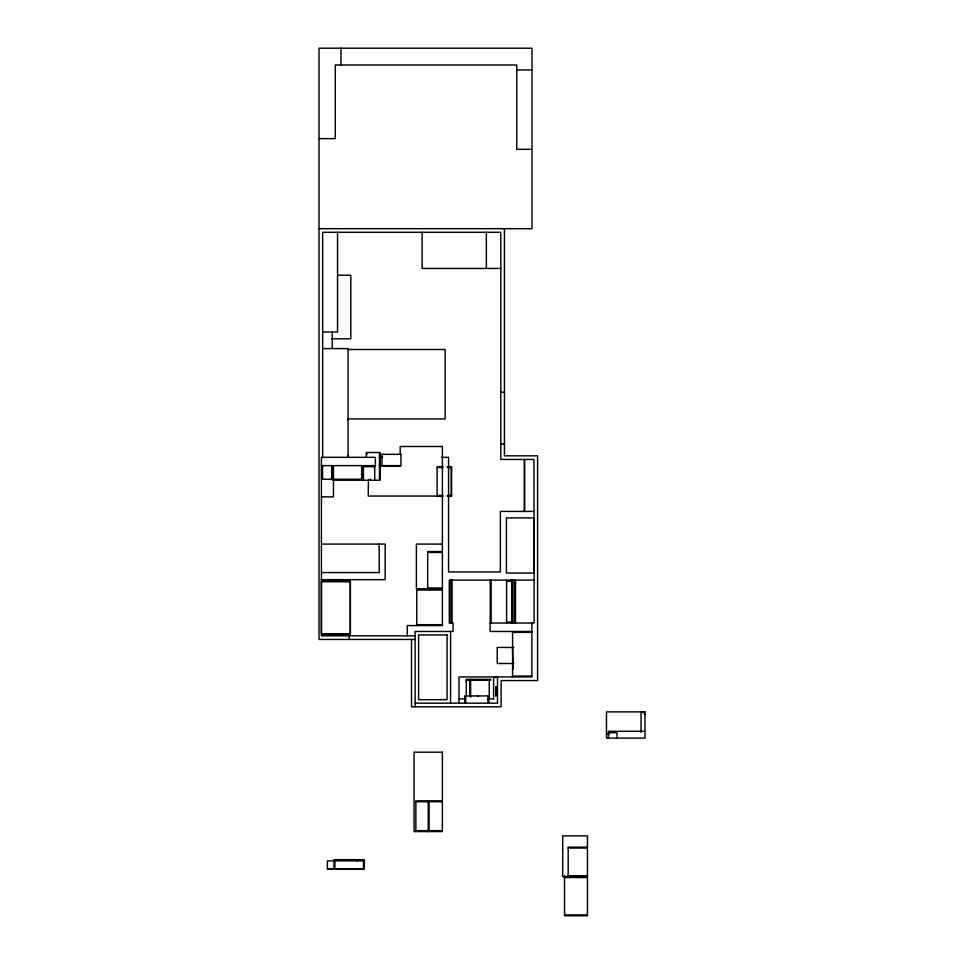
<?xml version="1.0" encoding="UTF-8"?>
<svg xmlns="http://www.w3.org/2000/svg" width="964" height="964" viewBox="0 0 964 964"><rect width="100%" height="100%" fill="white"/><g stroke="black" fill="none" stroke-linecap="round" stroke-linejoin="round"><path stroke-width="1.45" d="M516.8 69.926L531.995 69.926M319.012 138.635L335.279 138.635L335.279 64.998L516.8 64.998L516.8 149.3L531.995 149.3M319.012 228.685L531.995 228.685L531.995 48.2L319.012 48.2L319.012 639.445L415.123 639.445M500.822 268.45L422.136 268.45L422.136 232.3M337.46 275.222L350.8 275.222L350.8 338.786L331.532 338.786M322.627 332.014L337.545 332.014L337.545 232.3M322.627 348.582L348.088 348.582L348.088 457.334M348.088 349.486L445.163 349.486L445.163 418.894L348.088 418.894M500.822 392.312L504.437 392.312M347.486 420.28L348.088 420.28M500.822 443.982L504.437 443.982M347.486 455.526L348.088 455.526M347.486 456.43L348.088 456.43M379.334 457.334L382.6 457.334M441.367 457.334L448.561 457.334L448.561 571.965L500.376 571.965L500.376 511.414L533.972 511.414M321.41 465.624L375.382 465.624L375.382 457.334L321.41 457.334L321.422 635.83L415.123 635.83M379.334 465.624L400.205 465.624M363.44 466.672L374.731 466.672M442.982 466.672L437.114 466.672L437.114 496.352L442.982 496.352M447.236 466.672L451.574 466.672L451.574 496.352L447.236 496.352M437.114 467.576L442.982 467.576M447.296 467.576L451.574 467.576M362.536 479.253L321.651 479.253L321.651 465.624M332.556 480.229L380.153 480.229L380.153 452.514L366.32 452.514L366.32 457.334M437.114 495.448L442.982 495.448M447.296 495.448L451.574 495.448M442.548 496.05L368.26 496.05L368.405 480.084M321.41 496.894L333.46 496.894L333.46 465.624M321.422 544.094L385.142 544.094L385.142 579.653L321.337 579.653M442.392 544.094L416.388 544.094L416.388 588.908L442.38 588.908M442.38 551.529L427.679 551.529L427.679 588.908M427.679 552.432L442.38 552.432M321.422 572.568L379.274 572.568L379.129 544.094M534.116 580.099L449.308 580.099L449.308 623.033L453.08 623.033L453.08 631.468L415.123 631.468L415.123 706.781M321.422 580.858L350.342 580.858L350.342 634.625L321.422 634.625M509.016 580.702L510.546 581.003M506.486 581.003L510.932 581.003M427.679 588.004L442.38 588.004M442.38 589.149L416.761 589.149L416.761 625.588M416.761 590.052L442.38 590.052M506.486 622.129L510.812 622.129L510.812 623.033M416.761 624.684L442.38 624.684M531.863 631.468L490.134 631.468L490.134 623.033L534.116 623.033L533.972 459.442L500.822 459.442L500.822 232.3L322.627 232.3L322.627 457.334M512.571 632.372L531.863 632.372M512.571 647.121L513.173 668.956L512.571 668.956M513.788 647.447L497.219 647.447L497.219 663.497L513.788 663.497M512.571 676.053L531.863 676.053M497.508 677.463L493.592 677.463L493.592 699.201M466.178 679.367L490.809 679.367M466.178 680.271L490.809 680.271M496.002 690.14L497.508 690.14M496.002 692.212L497.508 692.212M459.009 698.9L465.022 698.9M487.579 698.9L493.592 698.9M415.123 703.166L497.508 703.166L497.508 676.957M644.988 712.312L641.072 712.396L641.072 732.411M644.085 714.3L644.988 714.3M644.988 731.278L608.477 731.278L608.477 738.099M608.477 732.676L616.972 732.676L616.972 738.099M606.477 733.833L609.489 733.833M442.38 800.831L415.87 800.831L415.87 831.558M415.87 801.735L442.38 801.735M415.87 830.655L442.38 830.655M587.462 847.139L568.182 847.139L568.182 876.65M568.182 848.043L587.462 848.043M364.368 860.876L327.411 860.876L327.411 869.311L364.368 869.311L364.368 859.671L333.954 859.671L333.954 868.709M327.411 868.709L364.368 868.709M568.182 875.746L587.462 875.746M587.462 876.65L562.711 876.65L562.711 835.86L587.462 835.86L587.45 915.8L564.555 915.8L564.518 875.746M564.518 877.553L587.45 877.553M564.494 914.896L587.45 914.896M366.32 453.116L367.127 454.369M531.863 623.033L531.863 676.957L459.009 676.957L459.009 703.166M524.633 459.442L524.633 511.414M524.332 459.442L524.332 511.414M515.499 580.099L515.499 623.033M514.595 580.099L514.595 623.033M512.884 580.099L512.884 623.033M512.571 631.468L512.571 676.957M511.679 580.099L511.679 623.033M510.812 580.099L510.812 581.003M506.606 580.099L506.606 623.033M504.437 228.685L504.437 455.827L537.587 455.827L537.587 680.572L501.123 680.572L501.123 706.781L411.508 706.781L411.508 639.445M496.002 686.717L496.002 695.875M495.773 686.717L495.773 695.875M491.146 580.099L491.146 623.033M490.242 580.099L490.242 623.033M489.266 697.321L489.266 679.909L466.299 679.909L466.299 695.875M488.832 703.166L488.832 695.936L464.769 695.936L464.769 703.166M487.929 695.936L487.929 703.166M486.362 232.3L486.362 268.45M477.662 695.936L477.662 696.538M470.625 679.367L470.625 697.189M469.721 680.789L469.721 696.406M465.672 695.936L465.672 703.166M452.056 580.099L452.056 623.033M451.273 467.576L451.273 495.448M450.851 580.099L450.851 623.033M450.574 631.468L450.574 703.166M429.125 800.831L429.125 831.558M428.221 800.831L428.221 831.558M407.29 635.83L407.29 625.588L442.38 625.588L442.38 446.489L400.205 446.489L400.205 453.851M379.467 453.116L379.467 479.156M374.731 465.624L374.731 480.229M374.128 465.769L374.128 466.672M370.369 479.156L370.369 480.229M363.44 465.769L363.44 480.229M363.464 860.876L363.464 868.709M362.536 465.624L362.536 480.229M361.633 465.624L361.633 479.253M357.295 859.671L357.295 860.876M349.269 635.83L349.269 639.445M340.967 48.2L340.967 64.998M334.857 860.876L334.857 868.709M332.556 465.624L332.556 479.253M332.267 332.014L332.267 348.582M331.652 465.624L331.652 479.253M322.554 465.624L322.554 479.253M321.422 581.762L321.422 633.722L350.342 633.722L350.342 581.762L321.422 581.762M400.964 454.321L381.961 454.321L381.961 466.07L400.964 466.07L400.964 454.321M534.273 517.885L506.401 517.885L506.401 573.026L534.273 573.026L534.273 517.885M447.079 634.963L418.617 634.963L418.617 699.671L447.079 699.671L447.079 634.963M644.988 711.89L606.477 711.89L606.477 738.099L644.988 738.099L644.988 711.89M442.38 752.185L414.062 752.185L414.062 831.558L442.38 831.558L442.38 752.185"/></g></svg>
